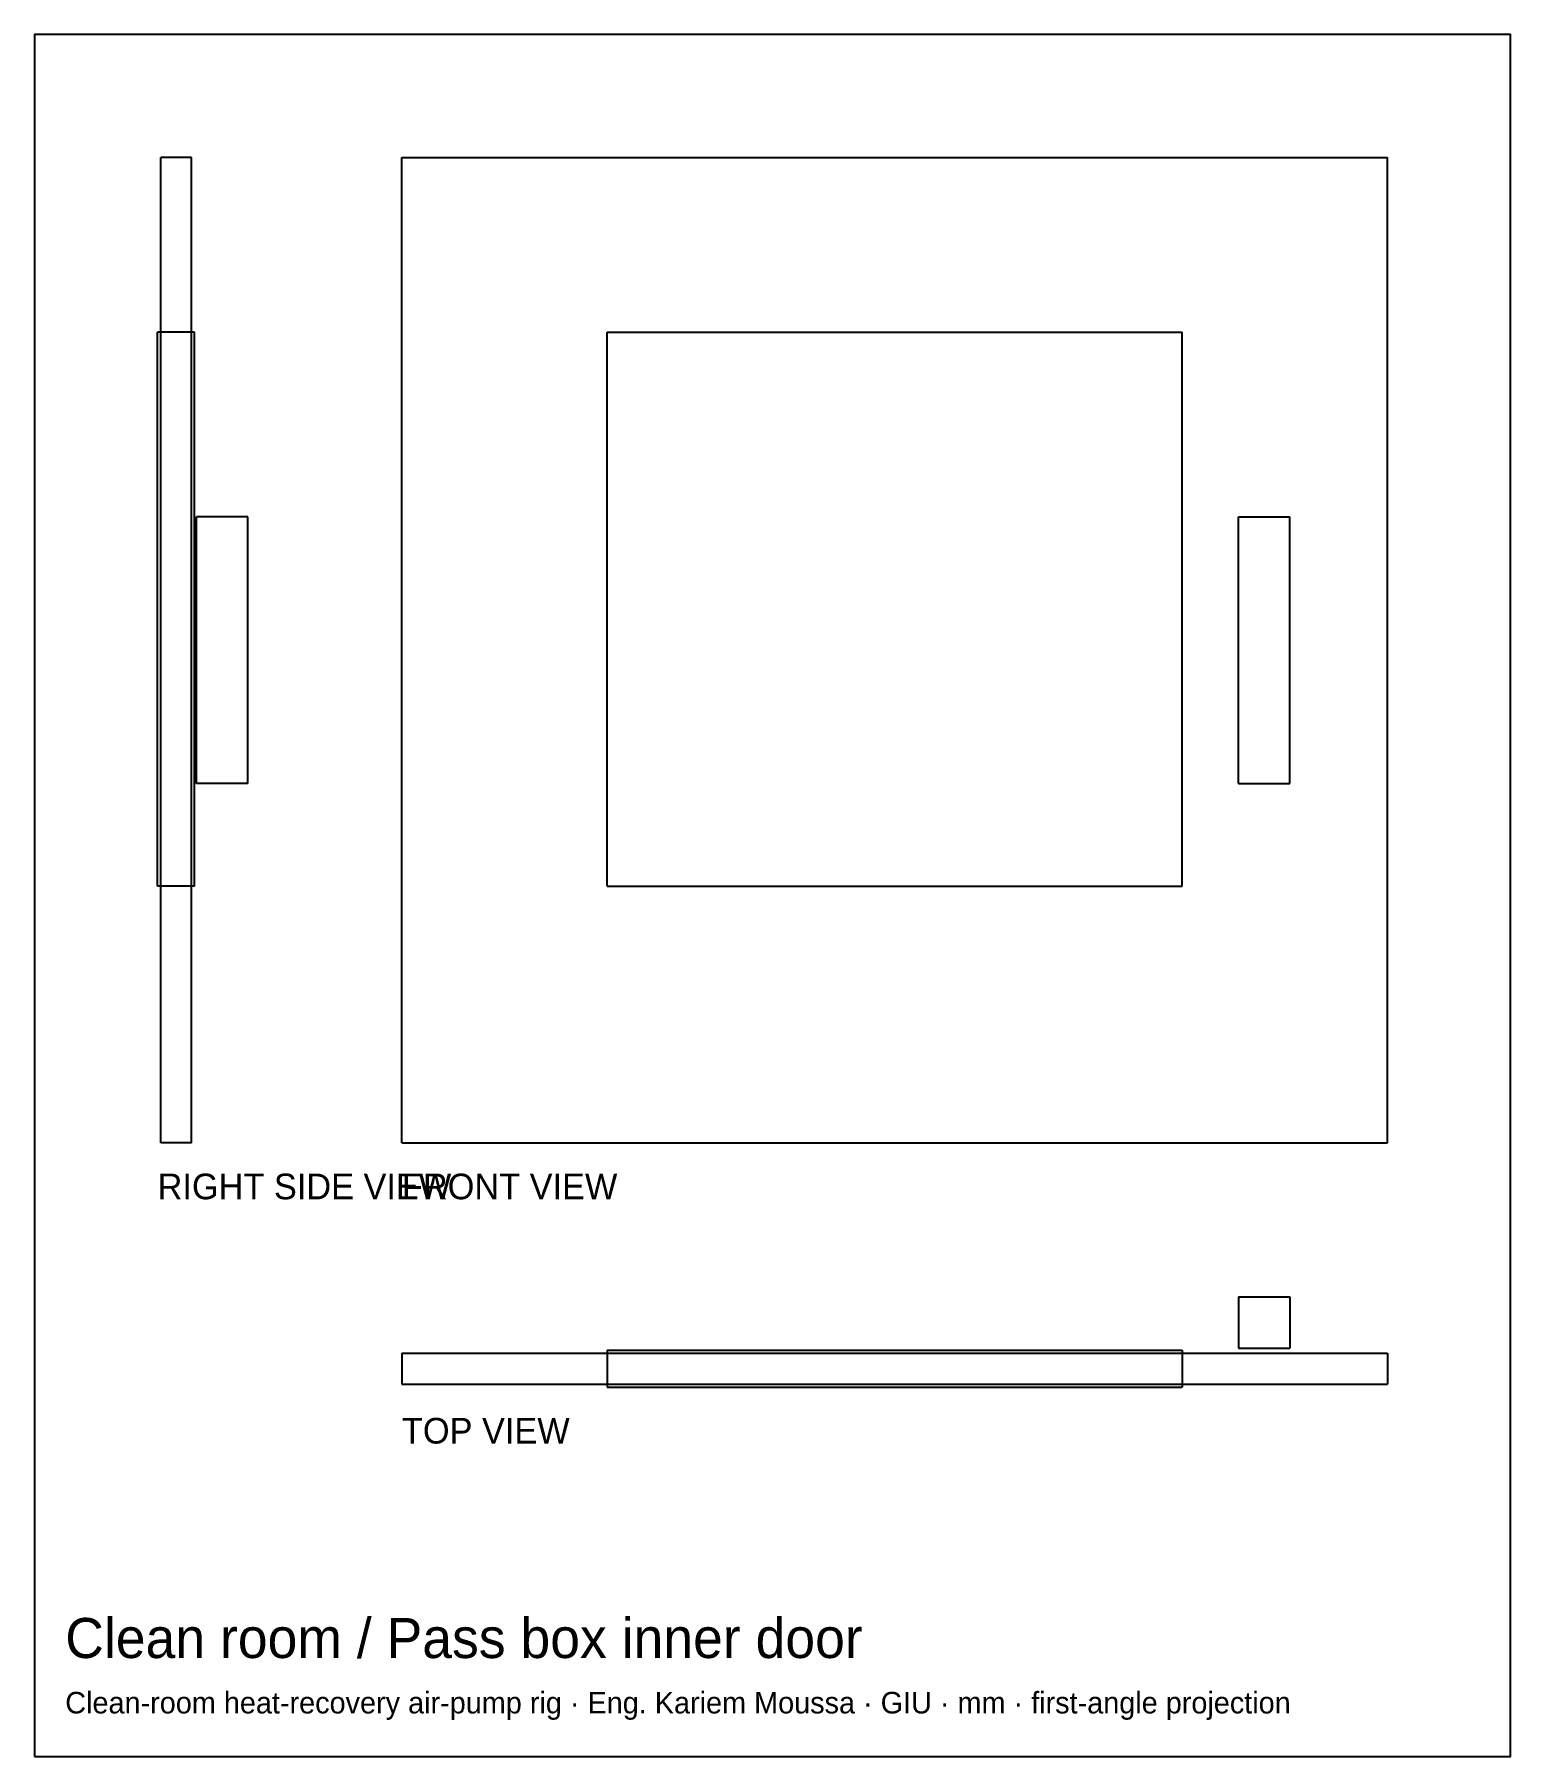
# Model space of a CAD drawing. Header units: millimetres. Extents: x 26 to 170, y 67 to 235.
import ezdxf

# ---------------------------------------------------------------- set-up
doc = ezdxf.new("R2010")
doc.units = ezdxf.units.MM
for name, color, linetype in [('BORDER', 7, 'Continuous'), ('HIDDEN', 8, 'Continuous'), ('TEXT', 5, 'Continuous'), ('VISIBLE', 7, 'Continuous')]:
    doc.layers.add(name, color=color, linetype=linetype)

msp = doc.modelspace()

# ---------------------------------------------------------------- linework, layer by layer
at = {"layer": 'BORDER'}
msp.add_lwpolyline([(26.2, 67.2), (170, 67.2), (170, 235), (26.2, 235)], close=True, dxfattribs=at)
at = {"layer": 'HIDDEN'}
for points in [[(41.5, 223), (38.5, 223)], [(38.5, 127), (38.5, 223)], [(41.5, 127), (41.5, 223)], [(62, 223), (158, 223)], [(62, 127), (62, 223)], [(158, 127), (158, 223)], [(41.8, 206), (38.2, 206)], [(38.2, 152), (38.2, 206)], [(41.5, 206), (38.5, 206)], [(41.8, 152), (41.8, 206)], [(82, 206), (138, 206)], [(82, 152), (82, 206)], [(138, 152), (138, 206)], [(47, 188), (42, 188)], [(42, 162), (42, 188)], [(47, 162), (47, 188)], [(143.5, 188), (148.5, 188)], [(143.5, 188), (148.5, 188)], [(143.5, 162), (143.5, 188)], [(143.5, 162), (143.5, 188)], [(148.5, 162), (148.5, 188)], [(148.5, 162), (148.5, 188)], [(47, 162), (42, 162)], [(143.5, 162), (148.5, 162)], [(143.5, 162), (148.5, 162)], [(41.8, 152), (38.2, 152)], [(41.5, 152), (38.5, 152)], [(82, 152), (138, 152)], [(41.5, 127), (38.5, 127)], [(62, 127), (158, 127)], [(143.5, 112), (148.5, 112)], [(143.5, 112), (143.5, 107)], [(148.5, 112), (148.5, 107)], [(62, 106.5), (158, 106.5)], [(62, 106.5), (62, 103.5)], [(82, 106.8), (138, 106.8)], [(82, 106.8), (82, 103.2)], [(82, 106.5), (82, 103.5)], [(138, 106.8), (138, 103.2)], [(138, 106.5), (138, 103.5)], [(143.5, 107), (148.5, 107)], [(158, 106.5), (158, 103.5)], [(62, 103.5), (158, 103.5)], [(82, 103.2), (138, 103.2)]]:
    msp.add_lwpolyline(points, dxfattribs=at)
at = {"layer": 'VISIBLE'}
for points in [[(41.5, 223), (38.5, 223)], [(38.5, 127), (38.5, 223)], [(41.5, 127), (41.5, 223)], [(62, 223), (158, 223)], [(62, 127), (62, 223)], [(158, 127), (158, 223)], [(38.5, 206), (38.2, 206)], [(38.2, 152), (38.2, 206)], [(41.8, 206), (41.5, 206)], [(41.8, 152), (41.8, 206)], [(82, 206), (138, 206)], [(82, 152), (82, 206)], [(138, 152), (138, 206)], [(47, 188), (42, 188)], [(42, 162), (42, 188)], [(47, 162), (47, 188)], [(47, 162), (42, 162)], [(38.5, 152), (38.2, 152)], [(41.8, 152), (41.5, 152)], [(82, 152), (138, 152)], [(41.5, 127), (38.5, 127)], [(62, 127), (158, 127)], [(143.5, 112), (148.5, 112)], [(143.5, 112), (143.5, 107)], [(148.5, 112), (148.5, 107)], [(62, 106.5), (158, 106.5)], [(62, 106.5), (62, 103.5)], [(82, 106.8), (138, 106.8)], [(82, 106.8), (82, 106.5)], [(138, 106.8), (138, 106.5)], [(143.5, 107), (148.5, 107)], [(158, 106.5), (158, 103.5)], [(62, 103.5), (158, 103.5)], [(82, 103.5), (82, 103.2)], [(82, 103.2), (138, 103.2)], [(138, 103.5), (138, 103.2)]]:
    msp.add_lwpolyline(points, dxfattribs=at)

# ---------------------------------------------------------------- texts
at = {"layer": 'TEXT'}
for s, height, p in [('RIGHT SIDE VIEW', 2.5, (38.2, 121.5)), ('FRONT VIEW', 2.5, (62, 121.5)), ('TOP VIEW', 2.5, (62, 97.7)), ('Clean room / Pass box inner door', 3.9, (29.2, 76.8)), ('Clean-room heat-recovery air-pump rig · Eng. Kariem Moussa · GIU · mm · first-angle projection', 2.1, (29.2, 71.4))]:
    msp.add_text(s, height=height, dxfattribs=at).set_placement(p)

doc.saveas('drawing.dxf')
